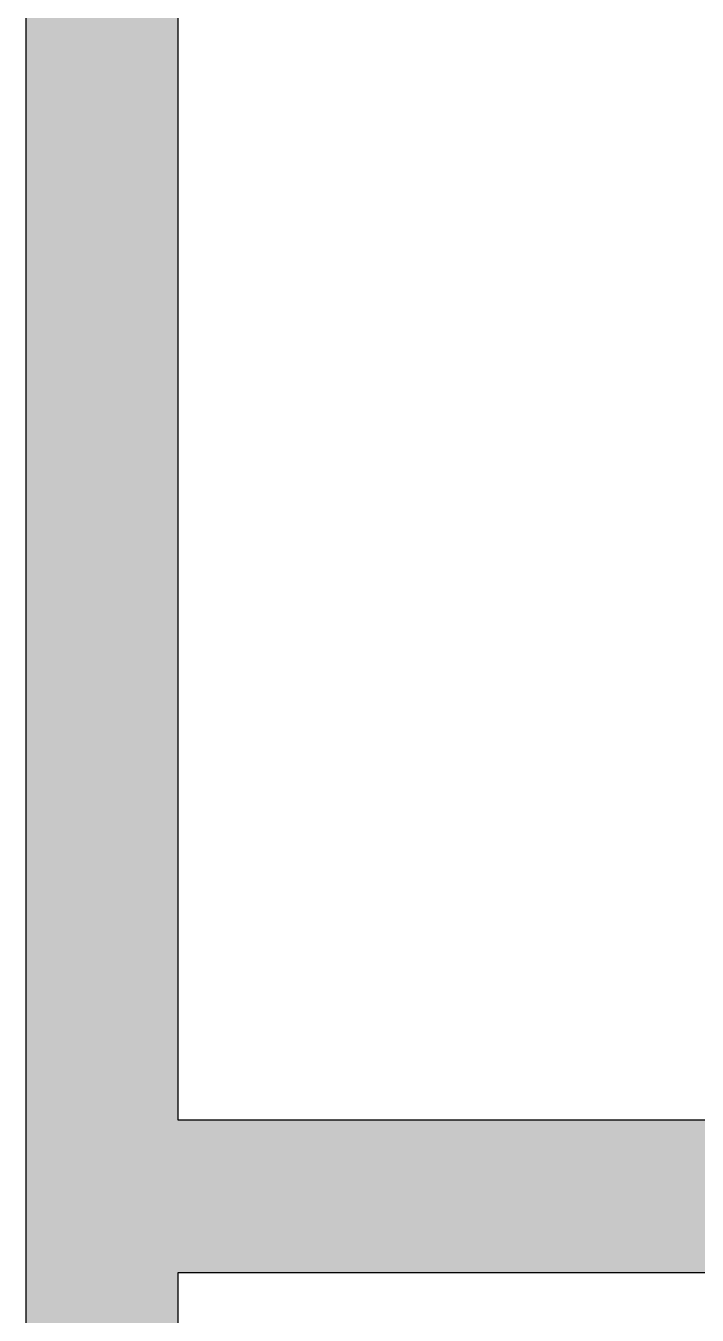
# Model space of a CAD drawing. Header units: millimetres. Extents: x 155927 to 295199, y -4084 to 97293.
# Drawn here: x 226351 to 226800, y 17877 to 18740 of the extents above; entities that cross this region are included whole.
import ezdxf

# ---------------------------------------------------------------- set-up
doc = ezdxf.new("R2010")
doc.units = ezdxf.units.MM
doc.header["$MEASUREMENT"] = 0
doc.layers.add('A-WALL-PATT', color=7, linetype='CONTINUOUS', lineweight=9)
doc.layers.add('I-WALL', color=7, linetype='CONTINUOUS', lineweight=9)

msp = doc.modelspace()

# ---------------------------------------------------------------- hatches: boundary and pattern name
at = {"layer": 'A-WALL-PATT'}
h = msp.add_hatch(color=256, dxfattribs=at)
h.paths.add_polyline_path([(226452.83, 15229.61), (226452.83, 16778.11), (226350.83, 16778.11), (226350.83, 15229.61)], flags=0)
h.paths.add_polyline_path([(226452.83, 17788.11), (226452.83, 19528.11), (226350.83, 19528.11), (226350.83, 17788.11)], flags=0)
h.paths.add_polyline_path([(226350.83, 20538.11), (226452.83, 20538.11), (226452.83, 22278.11), (226350.83, 22278.11), (226350.83, 20988.15)], flags=0)
h.paths.add_polyline_path([(226452.83, 23288.11), (226452.83, 25028.11), (226350.83, 25028.11), (226350.83, 23288.11)], flags=0)
h.paths.add_polyline_path([(226452.83, 26038.11), (226452.83, 26257.61), (226350.83, 26257.61), (226350.83, 26038.11)], flags=0)
msp.add_hatch(color=256, dxfattribs=at).paths.add_polyline_path([(226452.83, 17905.61), (230738.83, 17905.61), (230738.83, 18007.61), (226452.83, 18007.61)], flags=0)

# ---------------------------------------------------------------- linework, layer by layer
at = {"layer": 'I-WALL', "lineweight": 30}
for p, q in [((226350.83, 19528.11), (226350.83, 17788.11)), ((226452.83, 18007.61), (226452.83, 19528.11)), ((230738.83, 18007.61), (226452.83, 18007.61)), ((226452.83, 17905.61), (230738.83, 17905.61)), ((226452.83, 17788.11), (226452.83, 17905.61))]:
    msp.add_line(p, q, dxfattribs=at)

doc.saveas('drawing.dxf')
